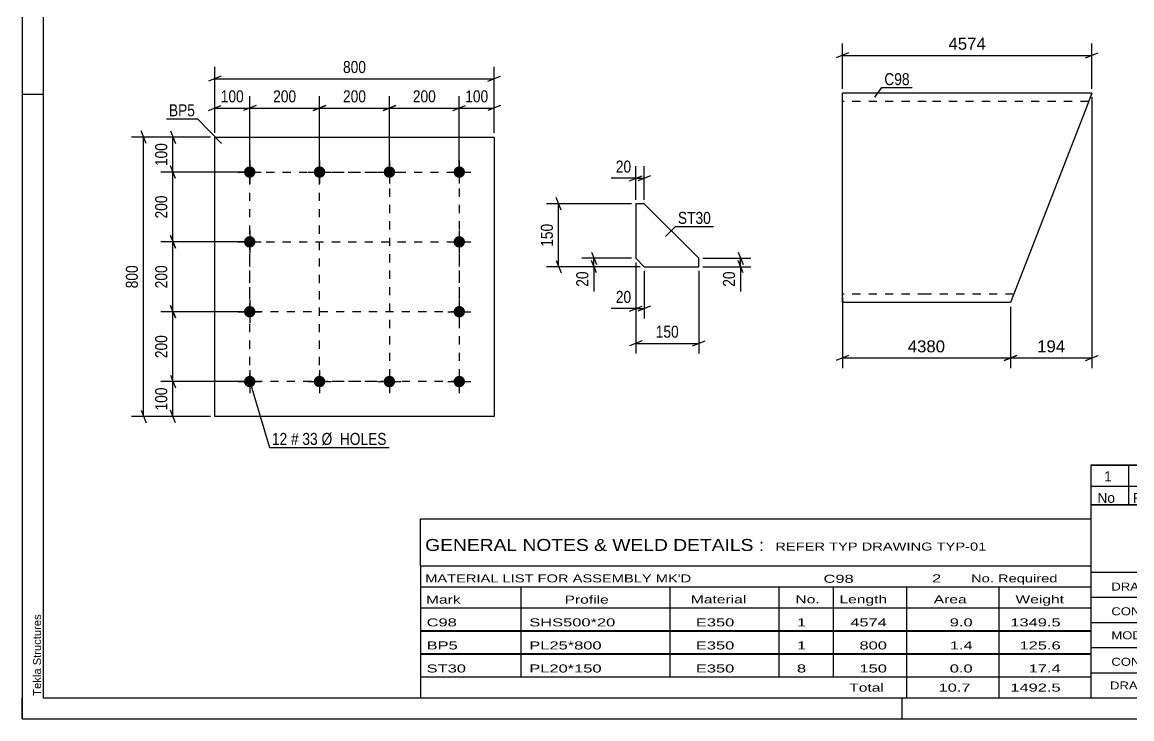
# Model space of a CAD drawing. Header units: millimetres. Extents: x 0 to 420, y 0 to 297.
# Drawn here: x 0 to 264.8, y 0 to 166.3 of the extents above; entities that cross this region are included whole.
import ezdxf

# ---------------------------------------------------------------- set-up
doc = ezdxf.new("R2010")
doc.units = ezdxf.units.MM
doc.linetypes.add('DXK_LINE_DOT2', pattern=[3.9198, 1.9599, -1.9599])
doc.styles.add('Arial', font='ARIAL.TTF', dxfattribs={"height": 0.2})
doc.styles.add('Arial Narrow', font='ARIALN.TTF', dxfattribs={"height": 0.2})

# ---------------------------------------------------------------- blocks, each defined once
blk = doc.blocks.new('Unknown-762326798-1131')
at = {"color": 5, "linetype": 'Continuous'}
for p, q in [((0, 297), (0, 0)), ((5, 292), (5, 5)), ((5, 149), (0, 149)), ((0, 0), (0, 5)), ((5, 5), (415, 5)), ((210, 0), (210, 5)), ((0, 0), (420, 0))]:
    blk.add_line(p, q, dxfattribs=at)
at = {"color": 174, "linetype": 'Continuous', "style": 'Arial'}
blk.add_text('Tekla Structures', height=1.9102, rotation=90, dxfattribs=at).set_placement((4.5, 5.5))
blk = doc.blocks.new('Part-762326798-2251 - 2245')
at = {"color": 2, "linetype": 'Continuous'}
for p, q in [((215.69, 149.36), (195.69, 149.36)), ((195.69, 99.36), (195.69, 149.36)), ((255.22, 149.36), (215.79, 149.36)), ((255.22, 149.36), (253.67, 145.36)), ((253.67, 145.36), (235.79, 99.36)), ((215.69, 99.36), (195.69, 99.36)), ((235.79, 99.36), (215.79, 99.36))]:
    blk.add_line(p, q, dxfattribs=at)
at = {"color": 7, "linetype": 'DXK_LINE_DOT2'}
for p, q in [((255.11, 149.05), (253.67, 145.36)), ((215.69, 147.36), (195.69, 147.36)), ((254.45, 147.36), (215.79, 147.36)), ((215.69, 101.36), (195.69, 101.36)), ((236.57, 101.36), (215.79, 101.36)), ((195.69, 100.53), (195.69, 99.36))]:
    blk.add_line(p, q, dxfattribs=at)
blk = doc.blocks.new('Bolt-762326798-2131 - 2097')
at = {"linetype": 'Continuous'}
for points in [[(54.29, 131.87, -1), (54.29, 129.12, -1)], [(70.95, 131.87, -1), (70.95, 129.12, -1)], [(87.62, 131.87, -1), (87.62, 129.12, -1)], [(104.29, 131.87, -1), (104.29, 129.12, -1)], [(54.29, 115.21, -1), (54.29, 112.46, -1)], [(104.29, 115.21, -1), (104.29, 112.46, -1)], [(54.29, 98.54, -1), (54.29, 95.79, -1)], [(104.29, 98.54, -1), (104.29, 95.79, -1)], [(54.29, 81.87, -1), (54.29, 79.12, -1)], [(70.95, 81.87, -1), (70.95, 79.12, -1)], [(87.62, 81.87, -1), (87.62, 79.12, -1)], [(104.29, 81.87, -1), (104.29, 79.12, -1)]]:
    blk.add_hatch(color=1, dxfattribs=at).paths.add_polyline_path(points)
at = {"color": 1, "linetype": 'Continuous'}
for p, q in [((54.29, 133.25), (54.29, 127.75)), ((70.95, 133.25), (70.95, 127.75)), ((87.62, 133.25), (87.62, 127.75)), ((104.29, 133.25), (104.29, 127.75)), ((51.54, 130.5), (57.04, 130.5)), ((68.2, 130.5), (73.7, 130.5)), ((84.87, 130.5), (90.37, 130.5)), ((101.54, 130.5), (107.04, 130.5)), ((54.29, 116.58), (54.29, 111.08)), ((104.29, 116.58), (104.29, 111.08)), ((51.54, 113.83), (57.04, 113.83)), ((101.54, 113.83), (107.04, 113.83)), ((54.29, 99.92), (54.29, 94.42)), ((104.29, 99.92), (104.29, 94.42)), ((51.54, 97.17), (57.04, 97.17)), ((101.54, 97.17), (107.04, 97.17)), ((54.29, 83.25), (54.29, 77.75)), ((70.95, 83.25), (70.95, 77.75)), ((87.62, 83.25), (87.62, 77.75)), ((104.29, 83.25), (104.29, 77.75)), ((51.54, 80.5), (57.04, 80.5)), ((68.2, 80.5), (73.7, 80.5)), ((84.87, 80.5), (90.37, 80.5)), ((101.54, 80.5), (107.04, 80.5))]:
    blk.add_line(p, q, dxfattribs=at)
blk = doc.blocks.new('Part-762326798-2136 - 2097')
at = {"color": 2, "linetype": 'Continuous'}
for p, q in [((45.95, 72.17), (45.95, 138.83)), ((45.95, 138.83), (112.62, 138.83)), ((112.62, 138.83), (112.62, 72.17)), ((112.62, 72.17), (45.95, 72.17))]:
    blk.add_line(p, q, dxfattribs=at)
blk = doc.blocks.new('Part-762326798-2032 - 2026')
at = {"color": 2, "linetype": 'Continuous'}
for p, q in [((148.42, 122.91), (146.42, 122.91)), ((146.42, 122.91), (146.42, 109.91)), ((161.42, 109.91), (148.42, 122.91)), ((146.42, 109.91), (148.42, 107.91)), ((161.42, 107.91), (161.42, 109.91)), ((148.42, 107.91), (161.42, 107.91))]:
    blk.add_line(p, q, dxfattribs=at)
blk = doc.blocks.new('Rectangle-762326798-2233 - 2097')
at = {"color": 1, "linetype": 'DXK_LINE_DOT2'}
blk.add_lwpolyline([(54.29, 130.5), (104.29, 130.5), (104.29, 80.5), (54.29, 80.5), (54.29, 130.5)], close=True, dxfattribs=at)
blk = doc.blocks.new('Rectangle-762326798-2223 - 2097')
at = {"color": 1, "linetype": 'DXK_LINE_DOT2'}
blk.add_lwpolyline([(70.95, 130.5), (87.62, 130.5), (87.62, 80.5), (70.95, 80.5), (70.95, 130.5)], close=True, dxfattribs=at)
blk = doc.blocks.new('Rectangle-762326798-2213 - 2097')
at = {"color": 1, "linetype": 'DXK_LINE_DOT2'}
blk.add_lwpolyline([(54.29, 113.83), (104.29, 113.83), (104.29, 97.17), (54.29, 97.17), (54.29, 113.83)], close=True, dxfattribs=at)
blk = doc.blocks.new('StraightDimension-762326798-2973 - 2245')
at = {"color": 7, "linetype": 'Continuous'}
for p, q in [((255.22, 148.36), (255.22, 83.72)), ((235.79, 98.36), (235.79, 83.72)), ((237.29, 86.72), (234.29, 85.52)), ((235.79, 86.12), (255.22, 86.12)), ((253.72, 85.52), (256.72, 86.72))]:
    blk.add_line(p, q, dxfattribs=at)
at = {"color": 0}
blk.add_wipeout([(249.44, 86.87), (249.44, 91.07), (241.57, 91.07), (241.57, 86.87)], dxfattribs=at)
at = {"color": 3, "style": 'Arial'}
blk.add_text('194', height=2.865, dxfattribs=at).set_placement((242.17, 87.47))
blk = doc.blocks.new('StraightDimension-762326798-3018 - 2245')
at = {"color": 7, "linetype": 'Continuous'}
for p, q in [((197.19, 158.95), (194.19, 157.75)), ((195.69, 150.36), (195.69, 161.2)), ((253.72, 157.75), (256.72, 158.95)), ((255.22, 150.36), (255.22, 161.2)), ((195.69, 158.35), (255.22, 158.35))]:
    blk.add_line(p, q, dxfattribs=at)
at = {"color": 0}
blk.add_wipeout([(230.5, 159.1), (230.5, 163.3), (220.41, 163.3), (220.41, 159.1)], dxfattribs=at)
at = {"color": 3, "style": 'Arial'}
blk.add_text('4574', height=2.865, dxfattribs=at).set_placement((221.01, 159.7))
blk = doc.blocks.new('StraightDimension-762326798-2974 - 2245')
at = {"color": 7, "linetype": 'Continuous'}
for p, q in [((195.69, 100.36), (195.69, 83.72)), ((235.79, 98.36), (235.79, 83.72)), ((197.19, 86.72), (194.19, 85.52)), ((195.69, 86.12), (235.79, 86.12)), ((234.29, 85.52), (237.29, 86.72))]:
    blk.add_line(p, q, dxfattribs=at)
at = {"color": 0}
blk.add_wipeout([(220.79, 86.87), (220.79, 91.07), (210.69, 91.07), (210.69, 86.87)], dxfattribs=at)
at = {"color": 3, "style": 'Arial'}
blk.add_text('4380', height=2.865, dxfattribs=at).set_placement((211.29, 87.47))
blk = doc.blocks.new('StraightDimension-762326798-2865 - 2097')
at = {"color": 7, "linetype": 'Continuous'}
for p, q in [((36.55, 112.33), (35.35, 115.33)), ((53.29, 113.83), (33.1, 113.83)), ((35.95, 97.17), (35.95, 113.83)), ((35.35, 98.67), (36.55, 95.67)), ((53.29, 97.17), (33.1, 97.17))]:
    blk.add_line(p, q, dxfattribs=at)
at = {"color": 0}
blk.add_wipeout([(35.2, 108.84), (31, 108.84), (31, 102.16), (35.2, 102.16)], dxfattribs=at)
at = {"color": 3, "style": 'Arial Narrow'}
blk.add_text('200', height=2.863, rotation=90.0002, dxfattribs=at).set_placement((34.6, 102.76))
blk = doc.blocks.new('StraightDimension-762326798-2144 - 2097')
at = {"color": 7, "linetype": 'Continuous'}
for p, q in [((35.35, 140.33), (36.55, 137.33)), ((44.95, 138.83), (33.1, 138.83)), ((35.95, 130.5), (35.95, 138.83)), ((53.29, 130.5), (33.1, 130.5)), ((36.55, 129), (35.35, 132))]:
    blk.add_line(p, q, dxfattribs=at)
at = {"color": 0}
blk.add_wipeout([(35.2, 138.01), (31, 138.01), (31, 131.32), (35.2, 131.32)], dxfattribs=at)
at = {"color": 3, "style": 'Arial Narrow'}
blk.add_text('100', height=2.863, rotation=90.0002, dxfattribs=at).set_placement((34.6, 131.92))
blk = doc.blocks.new('StraightDimension-762326798-2863 - 2097')
at = {"color": 7, "linetype": 'Continuous'}
for p, q in [((36.55, 95.67), (35.35, 98.67)), ((53.29, 97.17), (33.1, 97.17)), ((35.95, 80.5), (35.95, 97.17)), ((53.29, 80.5), (33.1, 80.5)), ((35.35, 82), (36.55, 79))]:
    blk.add_line(p, q, dxfattribs=at)
at = {"color": 0}
blk.add_wipeout([(35.2, 92.17), (31, 92.17), (31, 85.49), (35.2, 85.49)], dxfattribs=at)
at = {"color": 3, "style": 'Arial Narrow'}
blk.add_text('200', height=2.863, rotation=90.0002, dxfattribs=at).set_placement((34.6, 86.09))
blk = doc.blocks.new('StraightDimension-762326798-2154 - 2097')
at = {"color": 7, "linetype": 'Continuous'}
for p, q in [((53.29, 80.5), (33.1, 80.5)), ((35.35, 82), (36.55, 79)), ((35.95, 72.17), (35.95, 80.5)), ((44.95, 72.17), (33.1, 72.17)), ((36.55, 70.67), (35.35, 73.67))]:
    blk.add_line(p, q, dxfattribs=at)
at = {"color": 0}
blk.add_wipeout([(35.2, 79.67), (31, 79.67), (31, 72.99), (35.2, 72.99)], dxfattribs=at)
at = {"color": 3, "style": 'Arial Narrow'}
blk.add_text('100', height=2.863, rotation=90.0002, dxfattribs=at).set_placement((34.6, 73.59))
blk = doc.blocks.new('StraightDimension-762326798-2165 - 2097')
at = {"color": 7, "linetype": 'Continuous'}
for p, q in [((29.55, 137.33), (28.35, 140.33)), ((44.95, 138.83), (26.1, 138.83)), ((28.95, 72.17), (28.95, 138.83)), ((44.95, 72.17), (26.1, 72.17)), ((28.35, 73.67), (29.55, 70.67))]:
    blk.add_line(p, q, dxfattribs=at)
at = {"color": 0}
blk.add_wipeout([(28.2, 108.84), (24, 108.84), (24, 102.16), (28.2, 102.16)], dxfattribs=at)
at = {"color": 3, "style": 'Arial Narrow'}
blk.add_text('800', height=2.863, rotation=90.0002, dxfattribs=at).set_placement((27.6, 102.76))
blk = doc.blocks.new('StraightDimension-762326798-2176 - 2097')
at = {"color": 7, "linetype": 'Continuous'}
for p, q in [((45.95, 139.83), (45.95, 148.64)), ((54.29, 131.5), (54.29, 148.64)), ((44.45, 145.19), (47.45, 146.39)), ((45.95, 145.79), (54.29, 145.79)), ((55.79, 146.39), (52.79, 145.19))]:
    blk.add_line(p, q, dxfattribs=at)
at = {"color": 0}
blk.add_wipeout([(53.46, 146.54), (53.46, 150.74), (46.78, 150.74), (46.78, 146.54)], dxfattribs=at)
at = {"color": 3, "style": 'Arial Narrow'}
blk.add_text('100', height=2.863, dxfattribs=at).set_placement((47.38, 147.14))
blk = doc.blocks.new('StraightDimension-762326798-2188 - 2097')
at = {"color": 7, "linetype": 'Continuous'}
for p, q in [((104.29, 131.5), (104.29, 148.64)), ((112.62, 139.83), (112.62, 148.64)), ((102.79, 145.19), (105.79, 146.39)), ((104.29, 145.79), (112.62, 145.79)), ((114.12, 146.39), (111.12, 145.19))]:
    blk.add_line(p, q, dxfattribs=at)
at = {"color": 0}
blk.add_wipeout([(111.8, 146.54), (111.8, 150.74), (105.11, 150.74), (105.11, 146.54)], dxfattribs=at)
at = {"color": 3, "style": 'Arial Narrow'}
blk.add_text('100', height=2.863, dxfattribs=at).set_placement((105.71, 147.14))
blk = doc.blocks.new('StraightDimension-762326798-2203 - 2097')
at = {"color": 7, "linetype": 'Continuous'}
for p, q in [((45.95, 139.83), (45.95, 155.64)), ((112.62, 139.83), (112.62, 155.64)), ((47.45, 153.39), (44.45, 152.19)), ((45.95, 152.79), (112.62, 152.79)), ((111.12, 152.19), (114.12, 153.39))]:
    blk.add_line(p, q, dxfattribs=at)
at = {"color": 0}
blk.add_wipeout([(82.63, 153.54), (82.63, 157.74), (75.95, 157.74), (75.95, 153.54)], dxfattribs=at)
at = {"color": 3, "style": 'Arial Narrow'}
blk.add_text('800', height=2.863, dxfattribs=at).set_placement((76.55, 154.14))
blk = doc.blocks.new('StraightDimension-762326798-2867 - 2097')
at = {"color": 7, "linetype": 'Continuous'}
for p, q in [((53.29, 130.5), (33.1, 130.5)), ((36.55, 129), (35.35, 132)), ((35.95, 113.83), (35.95, 130.5)), ((35.35, 115.33), (36.55, 112.33)), ((53.29, 113.83), (33.1, 113.83))]:
    blk.add_line(p, q, dxfattribs=at)
at = {"color": 0}
blk.add_wipeout([(35.2, 125.51), (31, 125.51), (31, 118.82), (35.2, 118.82)], dxfattribs=at)
at = {"color": 3, "style": 'Arial Narrow'}
blk.add_text('200', height=2.863, rotation=90.0002, dxfattribs=at).set_placement((34.6, 119.42))
blk = doc.blocks.new('StraightDimension-762326798-2887 - 2097')
at = {"color": 7, "linetype": 'Continuous'}
for p, q in [((54.29, 131.5), (54.29, 148.64)), ((70.95, 131.5), (70.95, 148.64)), ((55.79, 146.39), (52.79, 145.19)), ((54.29, 145.79), (70.95, 145.79)), ((69.45, 145.19), (72.45, 146.39))]:
    blk.add_line(p, q, dxfattribs=at)
at = {"color": 0}
blk.add_wipeout([(65.96, 146.54), (65.96, 150.74), (59.28, 150.74), (59.28, 146.54)], dxfattribs=at)
at = {"color": 3, "style": 'Arial Narrow'}
blk.add_text('200', height=2.863, dxfattribs=at).set_placement((59.88, 147.14))
blk = doc.blocks.new('StraightDimension-762326798-2889 - 2097')
at = {"color": 7, "linetype": 'Continuous'}
for p, q in [((70.95, 131.5), (70.95, 148.64)), ((87.62, 131.5), (87.62, 148.64)), ((72.45, 146.39), (69.45, 145.19)), ((70.95, 145.79), (87.62, 145.79)), ((86.12, 145.19), (89.12, 146.39))]:
    blk.add_line(p, q, dxfattribs=at)
at = {"color": 0}
blk.add_wipeout([(82.63, 146.54), (82.63, 150.74), (75.95, 150.74), (75.95, 146.54)], dxfattribs=at)
at = {"color": 3, "style": 'Arial Narrow'}
blk.add_text('200', height=2.863, dxfattribs=at).set_placement((76.55, 147.14))
blk = doc.blocks.new('StraightDimension-762326798-2891 - 2097')
at = {"color": 7, "linetype": 'Continuous'}
for p, q in [((87.62, 131.5), (87.62, 148.64)), ((104.29, 131.5), (104.29, 148.64)), ((89.12, 146.39), (86.12, 145.19)), ((87.62, 145.79), (104.29, 145.79)), ((102.79, 145.19), (105.79, 146.39))]:
    blk.add_line(p, q, dxfattribs=at)
at = {"color": 0}
blk.add_wipeout([(99.3, 146.54), (99.3, 150.74), (92.61, 150.74), (92.61, 146.54)], dxfattribs=at)
at = {"color": 3, "style": 'Arial Narrow'}
blk.add_text('200', height=2.863, dxfattribs=at).set_placement((93.21, 147.14))
blk = doc.blocks.new('StraightDimension-762326798-2057 - 2026')
at = {"color": 7, "linetype": 'Continuous'}
for p, q in [((146.42, 108.91), (146.42, 95.51)), ((148.42, 106.91), (148.42, 95.51)), ((144.92, 97.31), (147.92, 98.51)), ((149.92, 98.51), (146.92, 97.31)), ((146.42, 97.91), (148.42, 97.91))]:
    blk.add_line(p, q, dxfattribs=at)
at = {"color": 0}
blk.add_wipeout([(145.89, 98.66), (145.89, 102.86), (141.04, 102.86), (141.04, 98.66)], dxfattribs=at)
at = {"color": 7, "linetype": 'Continuous'}
blk.add_line((146.42, 97.91), (140.51, 97.91), dxfattribs=at)
blk.add_line((146.42, 97.91), (140.51, 97.91), dxfattribs=at)
at = {"color": 3, "style": 'Arial Narrow'}
blk.add_text('20', height=2.863, dxfattribs=at).set_placement((141.64, 99.26))
blk = doc.blocks.new('StraightDimension-762326798-2035 - 2026')
at = {"color": 7, "linetype": 'Continuous'}
for p, q in [((145.42, 122.91), (125.12, 122.91)), ((128.57, 121.41), (127.37, 124.41)), ((127.97, 107.91), (127.97, 122.91)), ((127.37, 109.41), (128.57, 106.41)), ((147.42, 107.91), (125.12, 107.91))]:
    blk.add_line(p, q, dxfattribs=at)
at = {"color": 0}
blk.add_wipeout([(127.22, 118.75), (123.02, 118.75), (123.02, 112.07), (127.22, 112.07)], dxfattribs=at)
at = {"color": 3, "style": 'Arial Narrow'}
blk.add_text('150', height=2.863, rotation=90.0002, dxfattribs=at).set_placement((126.62, 112.67))
blk = doc.blocks.new('StraightDimension-762326798-2046 - 2026')
at = {"color": 7, "linetype": 'Continuous'}
for p, q in [((146.42, 123.91), (146.42, 131.87)), ((148.42, 123.91), (148.42, 131.87)), ((144.92, 128.42), (147.92, 129.62)), ((146.42, 129.02), (148.42, 129.02)), ((149.92, 129.62), (146.92, 128.42))]:
    blk.add_line(p, q, dxfattribs=at)
at = {"color": 0}
blk.add_wipeout([(145.89, 129.77), (145.89, 133.97), (141.04, 133.97), (141.04, 129.77)], dxfattribs=at)
at = {"color": 7, "linetype": 'Continuous'}
blk.add_line((146.42, 129.02), (140.51, 129.02), dxfattribs=at)
blk.add_line((146.42, 129.02), (140.51, 129.02), dxfattribs=at)
at = {"color": 3, "style": 'Arial Narrow'}
blk.add_text('20', height=2.863, dxfattribs=at).set_placement((141.64, 130.37))
blk = doc.blocks.new('StraightDimension-762326798-2068 - 2026')
at = {"color": 7, "linetype": 'Continuous'}
for p, q in [((170.82, 111.41), (172.02, 108.41)), ((162.42, 109.91), (173.82, 109.91)), ((172.02, 106.41), (170.82, 109.41)), ((171.42, 107.91), (171.42, 109.91)), ((162.42, 107.91), (173.82, 107.91))]:
    blk.add_line(p, q, dxfattribs=at)
at = {"color": 0}
blk.add_wipeout([(170.67, 107.39), (166.47, 107.39), (166.47, 102.53), (170.67, 102.53)], dxfattribs=at)
at = {"color": 7, "linetype": 'Continuous'}
blk.add_line((171.42, 107.91), (171.42, 102), dxfattribs=at)
blk.add_line((171.42, 107.91), (171.42, 102), dxfattribs=at)
at = {"color": 3, "style": 'Arial Narrow'}
blk.add_text('20', height=2.863, rotation=90.0002, dxfattribs=at).set_placement((170.07, 103.13))
blk = doc.blocks.new('StraightDimension-762326798-2075 - 2026')
at = {"color": 7, "linetype": 'Continuous'}
for p, q in [((135.82, 111.41), (137.02, 108.41)), ((145.42, 109.91), (133.57, 109.91)), ((137.02, 106.41), (135.82, 109.41)), ((136.42, 107.91), (136.42, 109.91)), ((147.42, 107.91), (133.57, 107.91))]:
    blk.add_line(p, q, dxfattribs=at)
at = {"color": 0}
blk.add_wipeout([(135.67, 107.39), (131.47, 107.39), (131.47, 102.53), (135.67, 102.53)], dxfattribs=at)
at = {"color": 7, "linetype": 'Continuous'}
blk.add_line((136.42, 107.91), (136.42, 102), dxfattribs=at)
blk.add_line((136.42, 107.91), (136.42, 102), dxfattribs=at)
at = {"color": 3, "style": 'Arial Narrow'}
blk.add_text('20', height=2.863, rotation=90.0002, dxfattribs=at).set_placement((135.07, 103.13))
blk = doc.blocks.new('StraightDimension-762326798-2086 - 2026')
at = {"color": 7, "linetype": 'Continuous'}
for p, q in [((146.42, 108.91), (146.42, 87.22)), ((161.42, 106.91), (161.42, 87.22)), ((147.92, 90.22), (144.92, 89.02)), ((159.92, 89.02), (162.92, 90.22)), ((146.42, 89.62), (161.42, 89.62))]:
    blk.add_line(p, q, dxfattribs=at)
at = {"color": 0}
blk.add_wipeout([(157.26, 90.37), (157.26, 94.57), (150.57, 94.57), (150.57, 90.37)], dxfattribs=at)
at = {"color": 3, "style": 'Arial Narrow'}
blk.add_text('150', height=2.863, dxfattribs=at).set_placement((151.17, 90.97))
blk = doc.blocks.new('Unknown-762326798-3697')
at = {"color": 7, "linetype": 'Continuous'}
for p, q in [((255, 51.05), (255, 5)), ((255, 51.05), (415, 51.05)), ((415, 51), (415, 5)), ((255, 35), (415, 35)), ((295.14, 35), (295.14, 5)), ((255, 29), (415, 29)), ((397, 5.05), (397, 29.05)), ((255, 23), (415, 23)), ((339.14, 23), (339.14, 5)), ((255, 17), (415, 17)), ((255, 11), (397, 11)), ((255, 5), (415, 5))]:
    blk.add_line(p, q, dxfattribs=at)
at = {"color": 7, "style": 'Arial Narrow'}
for s, height, width, p in [('DRAWING TITLE', 1.9089, 1.425378, (259.88, 30.61)), ('COLUMN', 1.909, 1.425378, (296.81, 30.59)), ('CONTRACT', 1.909, 1.425378, (259.88, 24.71)), ('TERMINAL BUILDING', 1.9089, 1.425378, (297.06, 25.07)), ('MODELLED BY', 1.9089, 1.425378, (259.88, 18.98)), ('GSK', 1.909, 1.425378, (296.88, 19.04)), ('ISSUED', 1.909, 1.425378, (339.94, 18.64)), ('01.04.2026', 1.909, 1.425378, (356.69, 18.52)), ('CONTRACT NO', 1.9089, 1.425378, (259.88, 12.66)), ('AN-C-1376', 1.909, 1.425378, (297.23, 12.78)), ('SCALE', 1.909, 1.425378, (339.94, 12.65)), ('A1', 6.204, 1.25, (401.24, 7.2)), ('DRAWING No', 1.909, 1.425378, (259.56, 7)), ('[C.98]', 1.909, 1.425378, (297.46, 6.99)), ('1', 3.34, 1.5, (376.91, 5.68)), ('REVISION No.', 1.9089, 1.425378, (339.94, 5.77))]:
    blk.add_text(s, height=height, dxfattribs=dict(at, width=width)).set_placement(p)
at = {"color": 7, "linetype": 'Continuous', "style": 'Arial Narrow'}
for s, height, width, p in [('PH #', 2.1, 1.42538, (402.4, 24.55)), ('102', 2.1, 1.42538, (403.41, 18.55)), ('NTS', 1.909, 1.425378, (357, 13.05))]:
    blk.add_text(s, height=height, dxfattribs=dict(at, width=width)).set_placement(p)
blk = doc.blocks.new('Unknown-762326798-3698')
at = {"color": 7, "linetype": 'Continuous'}
for p, q in [((255, 60.55), (415, 60.55)), ((415, 60.55), (255, 60.55)), ((255, 60.55), (255, 55.55)), ((264, 60.55), (264, 55.55)), ((288, 60.55), (288, 55.55)), ((385, 60.55), (385, 55.55)), ((415, 60.55), (415, 55.55)), ((255, 55.55), (415, 55.55)), ((255, 55.55), (255, 51.05)), ((255, 55.55), (415, 55.55)), ((264, 55.55), (264, 51.05)), ((288, 55.55), (288, 51.05)), ((385, 55.55), (385, 51.05)), ((415, 55.55), (415, 51.05)), ((415, 51.05), (255, 51.05))]:
    blk.add_line(p, q, dxfattribs=at)
at = {"color": 7, "linetype": 'Continuous', "style": 'Arial Narrow'}
for s, height, width, p in [('1', 2.39, 1.196471, (258.16, 56.7)), ('0', 2.39, 1.196471, (273, 56.7)), ('ISSUED FOR CONSTRUCTION', 2.3861, 1.196471, (290, 56.7)), ('01.04.2026', 2.386, 1.196471, (391, 56.7)), ('No', 2.386, 1.2, (256.54, 51.55)), ('REV MARK', 2.386, 1.2, (265, 51.55)), ('REVISION DESCRIPTION', 2.3861, 1.2, (290, 51.55)), ('REV. DATE', 2.386, 1.2, (390.28, 51.55))]:
    blk.add_text(s, height=height, dxfattribs=dict(at, width=width)).set_placement(p)
blk = doc.blocks.new('Unknown-762326798-3699')
at = {"color": 7, "linetype": 'Continuous'}
for p, q in [((95, 47.75), (255, 47.75)), ((95, 36.5), (95, 47.75)), ((255, 47.75), (255, 36.5)), ((95, 36.5), (255, 36.5)), ((95, 36.5), (95, 31.5)), ((255, 36.5), (255, 31.5)), ((95, 31.5), (255, 31.5)), ((95, 31.5), (95, 26.5)), ((119, 31.5), (119, 26.5)), ((154.5, 31.5), (154.5, 26.5)), ((180.5, 31.5), (180.5, 26.5)), ((193.5, 31.5), (193.5, 26.5)), ((211, 31.5), (211, 26.5)), ((233, 31.5), (233, 26.5)), ((255, 31.5), (255, 26.5)), ((95, 26.5), (255, 26.5)), ((119, 26.5), (119, 21)), ((154.5, 26.5), (154.5, 21)), ((180.5, 26.5), (180.5, 21)), ((193.5, 26.5), (193.5, 21)), ((211, 26.5), (211, 21)), ((233, 26.5), (233, 21)), ((95, 26.45), (95, 21.05)), ((95, 26.45), (255, 26.45)), ((255, 26.45), (255, 21.05)), ((95, 21.05), (255, 21.05)), ((95, 20.95), (95, 15.55)), ((95, 20.95), (255, 20.95)), ((119, 21), (119, 15.5)), ((154.5, 21), (154.5, 15.5)), ((180.5, 21), (180.5, 15.5)), ((193.5, 21), (193.5, 15.5)), ((211, 21), (211, 15.5)), ((233, 21), (233, 15.5)), ((255, 20.95), (255, 15.55)), ((95, 15.55), (255, 15.55)), ((95, 15.45), (95, 10.05)), ((95, 15.45), (255, 15.45)), ((119, 15.5), (119, 10)), ((154.5, 15.5), (154.5, 10)), ((180.5, 15.5), (180.5, 10)), ((193.5, 15.5), (193.5, 10)), ((211, 15.5), (211, 10)), ((233, 15.5), (233, 10)), ((255, 15.45), (255, 10.05)), ((95, 10.05), (255, 10.05)), ((95, 10), (255, 10)), ((95, 10), (95, 5)), ((211, 10), (211, 5)), ((233, 10), (233, 5)), ((255, 10), (255, 5)), ((95, 5), (255, 5))]:
    blk.add_line(p, q, dxfattribs=at)
at = {"color": 7, "style": 'Arial Narrow'}
for s, height, width, p in [('GENERAL NOTES & WELD DETAILS :', 2.8633, 1.4, (96.15, 40.06)), ('REFER TYP DRAWING TYP-01', 1.9089, 1.6, (179.7, 40.16)), ("MATERIAL LIST FOR ASSEMBLY MK'D", 1.9089, 1.6, (96.15, 32.56)), ('2', 1.91, 1.794707, (217.08, 32.56)), ('No. Required', 1.9089, 1.6, (226.41, 32.56)), ('C98', 1.909, 1.794707, (191.2, 32.47)), ('Mark', 1.909, 1.7, (96.34, 27.5)), ('Profile', 1.909, 1.7, (129.41, 27.5)), ('Material', 1.909, 1.7, (159.54, 27.56)), ('No.', 1.909, 1.7, (184.5, 27.56)), ('Length', 1.909, 1.7, (195, 27.56)), ('Area', 1.909, 1.7, (217.5, 27.56)), ('Weight', 1.909, 1.7, (237, 27.56))]:
    blk.add_text(s, height=height, dxfattribs=dict(at, width=width)).set_placement(p)
at = {"color": 7, "linetype": 'Continuous', "style": 'Arial Narrow'}
for s, height, width, p in [('C98', 1.909, 1.794707, (96.5, 22.06)), ('SHS500*20', 1.909, 1.794707, (121, 22.06)), ('E350', 1.909, 1.794707, (160.74, 22.06)), ('1', 1.91, 1.794707, (184.86, 22.06)), ('4574', 1.909, 1.794707, (197.58, 22.06)), ('9.0', 1.909, 1.794707, (221.32, 22.06)), ('1349.5', 1.909, 1.794707, (235.77, 22.06)), ('BP5', 1.909, 1.794707, (96.5, 16.56)), ('PL25*800', 1.909, 1.794707, (121, 16.56)), ('E350', 1.909, 1.794707, (160.74, 16.56)), ('1', 1.91, 1.794707, (184.86, 16.56)), ('800', 1.909, 1.794707, (199.77, 16.56)), ('1.4', 1.909, 1.794707, (221.32, 16.56)), ('125.6', 1.909, 1.794707, (237.96, 16.56)), ('ST30', 1.909, 1.794707, (96.5, 11.06)), ('PL20*150', 1.909, 1.794707, (121, 11.06)), ('E350', 1.909, 1.794707, (160.74, 11.06)), ('8', 1.91, 1.794707, (184.86, 11.06)), ('150', 1.909, 1.794707, (199.77, 11.06)), ('0.0', 1.909, 1.794707, (221.32, 11.06)), ('17.4', 1.909, 1.794707, (240.14, 11.06)), ('Total', 1.909, 1.7, (197.33, 6.5)), ('10.7', 1.909, 1.794707, (218.64, 6.5)), ('1492.5', 1.909, 1.794707, (235.77, 6.5))]:
    blk.add_text(s, height=height, dxfattribs=dict(at, width=width)).set_placement(p)
blk = doc.blocks.new('Mark-762326798-2247 - 2245')
at = {"color": 0}
blk.add_wipeout([(211.74, 151.25), (211.74, 154.25), (205.71, 154.25), (205.71, 151.25)], dxfattribs=at)
blk.add_wipeout([(211.74, 151.25), (211.74, 154.25), (205.71, 154.25), (205.71, 151.25)], dxfattribs=at)
at = {"color": 30, "linetype": 'Continuous'}
for p, q in [((203.46, 148.41), (205.11, 150.65)), ((205.11, 150.65), (212.34, 150.65))]:
    blk.add_line(p, q, dxfattribs=at)
at = {"color": 3, "style": 'Arial Narrow'}
blk.add_text('C98', height=2.863, dxfattribs=at).set_placement((205.71, 151.25))
blk = doc.blocks.new('Mark-762326798-2127 - 2097')
at = {"color": 0}
blk.add_wipeout([(63.23, 65.37), (63.23, 68.37), (59.58, 68.37), (59.58, 65.37)], dxfattribs=at)
blk.add_wipeout([(63.23, 65.37), (63.23, 68.37), (59.58, 68.37), (59.58, 65.37)], dxfattribs=at)
at = {"color": 7, "linetype": 'Continuous'}
blk.add_line((54.29, 80.5), (58.98, 64.77), dxfattribs=at)
at = {"color": 0}
blk.add_wipeout([(65.96, 65.37), (65.96, 68.37), (64.13, 68.37), (64.13, 65.37)], dxfattribs=at)
blk.add_wipeout([(65.96, 65.37), (65.96, 68.37), (64.13, 68.37), (64.13, 65.37)], dxfattribs=at)
at = {"color": 3, "style": 'Arial Narrow'}
blk.add_text('12', height=2.863, dxfattribs=at).set_placement((59.58, 65.37))
at = {"color": 0}
blk.add_wipeout([(70.52, 65.37), (70.52, 68.37), (66.86, 68.37), (66.86, 65.37)], dxfattribs=at)
blk.add_wipeout([(70.52, 65.37), (70.52, 68.37), (66.86, 68.37), (66.86, 65.37)], dxfattribs=at)
at = {"color": 3, "style": 'Arial Narrow'}
blk.add_text('#', height=2.86, dxfattribs=at).set_placement((64.13, 65.37))
at = {"color": 0}
blk.add_wipeout([(86.94, 65.37), (86.94, 68.37), (71.42, 68.37), (71.42, 65.37)], dxfattribs=at)
blk.add_wipeout([(86.94, 65.37), (86.94, 68.37), (71.42, 68.37), (71.42, 65.37)], dxfattribs=at)
at = {"color": 7, "linetype": 'Continuous'}
blk.add_line((58.98, 64.77), (87.54, 64.77), dxfattribs=at)
at = {"color": 3, "style": 'Arial Narrow'}
for s, p in [('33', (66.86, 65.37)), ('Ø  HOLES', (71.42, 65.37))]:
    blk.add_text(s, height=2.863, dxfattribs=at).set_placement(p)
blk = doc.blocks.new('Mark-762326798-2132 - 2097')
at = {"color": 0}
blk.add_wipeout([(41.22, 143.8), (41.22, 146.8), (35.01, 146.8), (35.01, 143.8)], dxfattribs=at)
blk.add_wipeout([(41.22, 143.8), (41.22, 146.8), (35.01, 146.8), (35.01, 143.8)], dxfattribs=at)
at = {"color": 30, "linetype": 'Continuous'}
for p in [(34.41, 143.2), (47.57, 137.28)]:
    blk.add_line(p, (41.82, 143.2), dxfattribs=at)
at = {"color": 3, "style": 'Arial Narrow'}
blk.add_text('BP5', height=2.863, dxfattribs=at).set_placement((35.01, 143.8))
blk = doc.blocks.new('Mark-762326798-2028 - 2026')
at = {"color": 0}
blk.add_wipeout([(164.31, 118.12), (164.31, 121.12), (156.46, 121.12), (156.46, 118.12)], dxfattribs=at)
blk.add_wipeout([(164.31, 118.12), (164.31, 121.12), (156.46, 121.12), (156.46, 118.12)], dxfattribs=at)
at = {"color": 30, "linetype": 'Continuous'}
for p, q in [((153.49, 115.08), (155.86, 117.52)), ((155.86, 117.52), (164.91, 117.52))]:
    blk.add_line(p, q, dxfattribs=at)
at = {"color": 3, "style": 'Arial Narrow'}
blk.add_text('ST30', height=2.863, dxfattribs=at).set_placement((156.46, 118.12))

msp = doc.modelspace()

# ---------------------------------------------------------------- block references
for name in ['Unknown-762326798-1131', 'Part-762326798-2251 - 2245', 'Part-762326798-2136 - 2097', 'Bolt-762326798-2131 - 2097', 'Rectangle-762326798-2233 - 2097', 'Rectangle-762326798-2223 - 2097', 'Part-762326798-2032 - 2026', 'Rectangle-762326798-2213 - 2097', 'Unknown-762326798-3698', 'Unknown-762326798-3697', 'Unknown-762326798-3699']:
    msp.add_blockref(name, (0, 0))

# ---------------------------------------------------------------- next in the draw order: block references
for name in ['StraightDimension-762326798-3018 - 2245', 'StraightDimension-762326798-2188 - 2097', 'StraightDimension-762326798-2973 - 2245', 'StraightDimension-762326798-2144 - 2097', 'Mark-762326798-2028 - 2026', 'StraightDimension-762326798-2865 - 2097', 'StraightDimension-762326798-2068 - 2026', 'StraightDimension-762326798-2057 - 2026']:
    msp.add_blockref(name, (0, 0))

# ---------------------------------------------------------------- next in the draw order: block references
for name in ['Mark-762326798-2247 - 2245', 'StraightDimension-762326798-2035 - 2026', 'StraightDimension-762326798-2863 - 2097', 'StraightDimension-762326798-2974 - 2245']:
    msp.add_blockref(name, (0, 0))

# ---------------------------------------------------------------- next in the draw order: block references
for name in ['StraightDimension-762326798-2046 - 2026', 'StraightDimension-762326798-2075 - 2026', 'StraightDimension-762326798-2154 - 2097']:
    msp.add_blockref(name, (0, 0))

# ---------------------------------------------------------------- next in the draw order: block references
for name in ['StraightDimension-762326798-2165 - 2097', 'StraightDimension-762326798-2086 - 2026', 'Mark-762326798-2127 - 2097']:
    msp.add_blockref(name, (0, 0))

# ---------------------------------------------------------------- next in the draw order: block references
msp.add_blockref('StraightDimension-762326798-2176 - 2097', (0, 0))

# ---------------------------------------------------------------- next in the draw order: block references
for name in ['StraightDimension-762326798-2203 - 2097', 'StraightDimension-762326798-2867 - 2097']:
    msp.add_blockref(name, (0, 0))

# ---------------------------------------------------------------- next in the draw order: block references
for name in ['StraightDimension-762326798-2887 - 2097', 'Mark-762326798-2132 - 2097']:
    msp.add_blockref(name, (0, 0))

# ---------------------------------------------------------------- next in the draw order: block references
msp.add_blockref('StraightDimension-762326798-2889 - 2097', (0, 0))

# ---------------------------------------------------------------- next in the draw order: block references
msp.add_blockref('StraightDimension-762326798-2891 - 2097', (0, 0))

doc.saveas('drawing.dxf')
